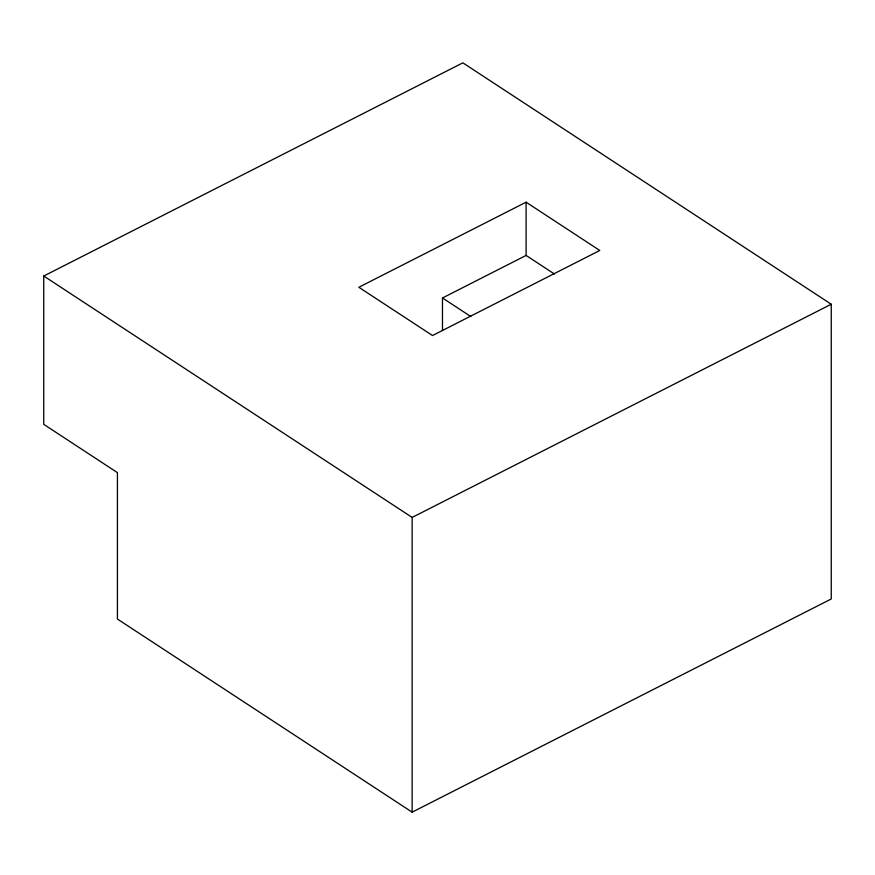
<?xml version="1.0" encoding="UTF-8"?>
<svg xmlns="http://www.w3.org/2000/svg" width="875" height="875" viewBox="0 0 875 875"><rect width="100%" height="100%" fill="white"/><g stroke="black" fill="none" stroke-linecap="round" stroke-linejoin="round"><path stroke-width="1.31" d="M43.75 276.03L462.853 62.836L831.25 304.238L831.25 598.97L412.147 812.164L117.425 619.041L117.425 472.631L43.75 424.342L43.75 276.03L412.147 517.431L412.147 812.164M526.094 202.191L358.848 287.262L432.523 335.541L599.78 250.469L526.094 202.191L526.094 255.434L554.433 273.995M442.477 330.531L442.477 297.97L526.094 255.434M412.147 517.431L831.25 304.238M442.477 297.97L470.816 316.542"/></g></svg>
